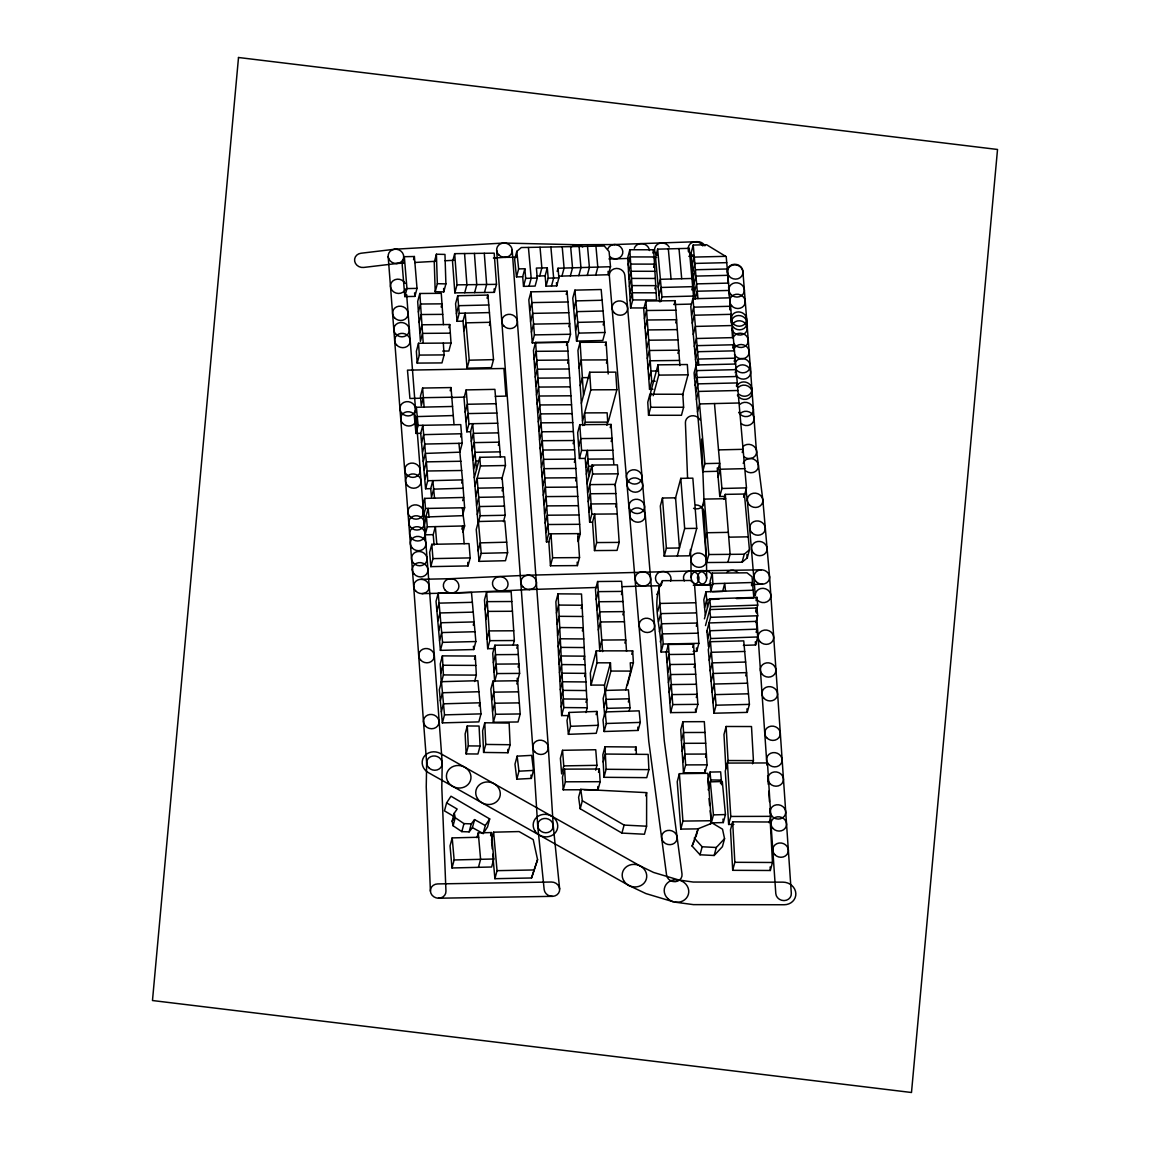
<?xml version="1.0" encoding="UTF-8"?>
<svg xmlns="http://www.w3.org/2000/svg" width="1150" height="1150" viewBox="0 0 1150 1150"><rect width="100%" height="100%" fill="white"/><g stroke="black" fill="none" stroke-linecap="round" stroke-linejoin="round"><path stroke-width="1.5" d="M646.587 826.217L646.645 792.637L580.75 789.317L578.608 797.324L580.204 808.752L621.934 833.089L644.446 834.239L646.587 826.217L624.091 825.082L582.346 800.731L580.75 789.317M426.664 762.637L426.247 786.916L430.402 890.991A7.82 7.101 15 0 0 438.538 898.222L552.402 896.339M442.232 763.557L441.801 787.276L445.956 891.149A7.82 7.101 15 0 1 438.538 898.222M404.34 256.694L402.198 264.701L404.814 296.599L414.877 296.398L417.019 288.377L414.388 256.507L404.34 256.694L406.956 288.578L404.814 296.599M413.54 259.713L414.388 256.507M419.822 293.494L417.68 301.501L420.411 341.392L422.553 333.385L419.822 293.494L441.269 293.322L443.44 324.602L449.751 324.544L451.016 343.016L448.874 351.023L442.707 351.081M418.384 312.024L420.541 304.017L442.003 303.844L441.154 307.05M436.411 254.222L434.269 262.243L435.203 291.712L443.756 291.899L445.898 283.877L444.964 254.423L436.411 254.222L437.345 283.705L435.203 291.712M419.118 322.532L421.259 314.525L442.721 314.367M419.822 332.781L421.964 324.774L443.44 324.602M418.514 343.275L416.372 351.282L417.177 363.098L441.974 362.911L444.116 354.904L443.311 343.088L418.514 343.275L419.333 355.091L417.177 363.098M454.681 253.661L452.539 261.668L454.854 292.862L494.356 292.359L496.512 284.352L494.184 253.158L454.681 253.661L456.996 284.855L454.854 292.862M454.02 424.508L452.539 406.467L416.386 407.272L414.244 415.294L415.969 433.421L420.713 433.306L422.869 425.299L460.762 424.623L462.214 443.268L460.058 451.289M422.611 388.053L420.469 396.06L421.245 405.691L423.387 397.684L422.611 388.053L451.03 387.564L452.539 406.467M415.107 424.58L417.249 416.573L416.386 407.272M415.969 433.421L418.111 425.399L417.249 416.573L453.158 415.552M448.888 327.75L449.751 324.544M457.714 295.751L455.573 303.758L457.082 321.296L463.019 321.152L465.161 313.145L469.229 360.194L467.087 368.201L491.366 367.641L493.522 359.634L487.916 295.061L457.714 295.751L459.224 313.289L457.082 321.296M462.904 514.136L464.629 507.739L462.516 479.881L432.846 480.614L430.704 488.635L425.586 488.764L421.533 442.649L423.674 434.643L422.869 425.299L418.111 425.399M456.421 313.691L458.562 305.684L488.779 304.98M464.744 292.732L466.9 284.726L464.557 253.546M422.582 452.065L424.738 444.058L423.674 434.643L461.567 433.737L460.704 436.942M423.286 461.423L425.442 453.416L424.738 444.058L462.214 443.268M424.249 469.89L426.391 461.869L425.442 453.416L459.842 452.18L462.516 479.881L461.653 483.086M467.087 368.201L463.853 330.855L465.994 322.848L490.274 322.287L489.411 325.479M474.605 292.618L476.747 284.596L474.433 253.417M425.011 479.004L427.168 470.997L426.391 461.869L460.978 461.251M450.182 390.77L451.03 387.564M425.586 488.764L427.728 480.743L427.168 470.997L461.754 470.494M462.702 500.667L463.565 497.461L424.666 498.381L422.51 506.388L423.344 516.465L425.989 516.422L428.145 508.415L464.629 507.739M423.344 516.465L425.486 508.458L424.666 498.381M484.481 292.488L486.637 284.467L484.294 253.302M462.904 532.335L464.629 525.924L463.206 515.646L426.42 516.982L424.278 525.004L425.141 534.836L433.219 534.635L435.361 526.628L436.827 544.238M487.054 298.252L487.916 295.061M425.141 534.836L427.283 526.815L426.42 516.982M497.691 423.229L494.902 389.361L466.181 389.908L464.025 397.914L466.799 431.782L470.537 431.71L472.679 423.689L497.691 423.229L500.437 457.053M465.218 412.275L467.36 404.268L466.181 389.908M431.811 544.324L429.654 552.331L430.819 566.634L468.036 565.915L470.177 557.908L469.027 543.619L431.811 544.324L432.961 558.613L430.819 566.634M465.966 421.604L468.107 413.583L467.36 404.268L496.096 403.707M466.799 431.782L468.956 423.761L468.107 413.583L496.857 413.037M558.914 276.173L608.35 274.735L610.506 266.728L609.098 251.62L604.311 246.014L521.324 247.537L516.796 251.361L514.654 259.368L516.494 276.92L522.675 276.762L524.831 268.755L518.65 268.899L516.494 276.92M503.484 521.669L505.195 515.258L502.147 477.868L477.149 478.328L480.197 515.732L478.055 523.739L471.313 441.341L473.469 433.334L472.679 423.689L468.956 423.761M472.089 450.628L474.246 442.621L473.469 433.334L498.467 432.86M472.894 460.345L475.036 452.338L474.246 442.621L499.215 442.161L498.353 445.366M438.193 593.328L436.037 601.349L440.407 650.368L473.714 649.549L475.856 641.542L471.5 592.509L438.193 593.328L442.549 642.361L440.407 650.368M473.584 469.013L475.741 461.006L475.036 452.338L500.02 451.849M610.506 266.728L558.038 268.238L558.886 277.869L556.744 285.876L546.049 286.149L548.191 278.142L547.285 267.806L536.389 268.065L537.266 278.07L535.124 286.077L523.523 286.379L525.679 278.357L524.831 268.755M436.928 611.139L439.07 603.132L472.377 602.312M474.317 477.681L479.766 457.312L504.749 456.838L505.454 465.506L501.817 479.09M461.854 529.173L462.717 525.967L464.154 543.706M437.791 620.957L439.947 612.95L473.239 612.131M474.993 486.335L480.456 465.966L479.766 457.312M529.029 286.235L531.185 278.228L528.439 247.566M438.668 630.775L440.824 622.754L474.116 621.92L473.254 625.126M475.798 496.168L477.954 488.161L502.938 487.686L502.076 490.892M530.984 291.827L528.827 299.834L532.292 342.901L568.373 342.269L570.515 334.262L567.079 291.209L530.984 291.827L534.434 334.894L532.292 342.901M439.53 640.579L441.672 632.572L474.979 631.738M476.56 505.353L478.702 497.332L503.671 496.886M529.69 310.601L531.846 302.594L567.942 301.976M539.724 275.942L541.866 267.936L540.026 247.279M477.308 514.553L479.449 506.532L504.462 506.086M530.553 321.382L532.694 313.375L568.79 312.714M442.405 655.874L440.263 663.895L441.269 682.942L443.411 674.935L442.405 655.874L475.324 656.061L476.33 675.107L474.605 681.504M478.386 521.511L476.244 529.532L479.061 561.358L505.468 560.711L507.61 552.704L504.807 520.878L478.386 521.511L481.217 553.351L479.061 561.358M546.049 286.149L545.129 275.813L547.285 267.806M531.415 332.134L533.557 324.113L569.667 323.481L568.804 326.686M440.752 673.253L442.908 665.246L475.827 665.404M441.456 681.691L439.314 689.698L442.362 722.876L478.831 721.884L480.988 713.877L477.911 680.685L441.456 681.691L444.504 714.869L442.362 722.876M478.141 550.864L480.283 542.857L506.676 542.196M535.613 342.355L533.456 350.376L546.466 541.851L548.837 541.822L550.979 533.816L580.29 533.614L567.295 342.154L535.613 342.355L548.607 533.844L546.466 541.851M440.335 700.753L442.477 692.746L478.946 691.739M551.497 286.019L553.653 277.998L550.879 247.006M557.175 271.443L558.038 268.238M534.074 359.332L536.216 351.325L567.899 351.081M441.356 711.821L443.497 703.814L479.967 702.794L479.104 705.999M534.678 368.273L536.834 360.266L568.503 360.022L567.64 363.228M561.947 276.101L564.089 268.079L562.206 246.718M535.296 377.2L537.438 369.193L569.106 368.978M535.9 386.141L538.042 378.134L569.71 377.904M536.489 395.082L538.631 387.076L570.328 386.846M570.371 275.871L572.527 267.864L570.63 246.502M513.058 645.337L514.352 640.536L511.161 591.761L486.637 591.891L484.481 599.898L487.672 648.672L494.687 648.629M566.217 294.414L567.079 291.209M537.107 404.024L539.249 396.017L570.946 395.787M485.113 609.658L487.255 601.637L486.637 591.891M537.711 412.965L539.853 404.958L571.536 404.743M474.461 659.266L475.324 656.061M538.315 421.906L540.471 413.899L572.125 413.669M485.76 619.404L487.902 611.398L487.255 601.637L511.779 601.508M574.914 290.145L572.772 298.166L576.553 341.119L602.801 340.486L604.957 332.479L601.177 289.512L574.914 290.145L578.694 333.112L576.553 341.119M578.809 275.669L580.951 267.662L579.068 246.301M538.919 430.848L541.075 422.841L572.758 422.611M573.721 308.919L575.863 300.897L602.126 300.251M539.551 439.803L541.693 431.782L573.361 431.552M487.011 638.911L489.167 630.904L487.902 611.398L512.44 611.268M566.447 345.359L567.295 342.154M540.155 448.744L542.297 440.723L573.965 440.507L573.102 443.713M574.655 319.643L576.797 311.636L603.06 311.003M587.247 275.454L589.404 267.447L587.492 246.086M487.672 648.672L489.814 640.665L489.167 630.904L513.719 630.789M483.144 833.549L485.286 825.542L474.562 819.605L472.42 827.612L483.144 833.549L487.543 826.922L489.684 818.915L450.987 796.217L446.617 802.872L444.461 810.879L453.503 816.169M467.288 725.966L465.132 733.973L466.152 753.911L477.94 753.997L480.082 745.991L479.061 726.053L467.288 725.966L468.294 745.904L466.152 753.911M540.773 458.045L542.929 450.038L574.598 449.808M575.589 330.381L577.731 322.374L604.023 321.741L603.161 324.947M541.42 467.346L543.562 459.339L575.216 459.123L574.353 462.329M494.874 645.222L492.732 653.243L494.658 681.576L496.814 673.569L494.874 645.222L517.658 645.049L519.599 673.397L516.81 683.948M595.671 275.252L597.813 267.246L595.916 245.884M542.038 476.675L544.18 468.668L575.863 468.438M493.364 662.688L495.506 654.666L518.305 654.508M608.192 373.994L606.136 342.211L580.089 342.326L577.947 350.333L582.791 425.558M472.42 827.612L469.128 831.881L461.826 831.622L453.086 825.743L452.137 821.186L454.279 813.179L457.154 809.039L446.617 802.872M542.685 485.99L544.827 477.969L576.495 477.739L575.647 480.944M453.086 825.743L455.228 817.722L454.279 813.179M494.011 672.117L496.153 664.111L518.938 663.938L518.089 667.144M493.005 681.087L490.863 689.094L493.364 722.286L518.032 721.97L520.174 713.949L517.673 680.742L493.005 681.087L495.521 714.279L493.364 722.286M543.289 495.291L545.445 487.284L577.128 487.068M478.659 837.243L452.194 837.904L450.052 845.911L452.007 867.977L491.639 866.999L493.781 858.992L491.438 832.557L478.271 832.873L476.977 837.674M579.068 368L581.21 359.993L580.089 342.326M484.768 722.775L482.626 730.796L483.589 752.431L507.969 752.747L510.111 744.726L509.134 723.077L484.768 722.775L485.746 744.424L483.589 752.431M543.936 504.606L546.077 496.599L577.76 496.369M491.697 700.163L493.853 692.156L518.506 691.826M544.568 513.906L546.71 505.899L578.393 505.684M492.531 711.232L494.687 703.225L519.354 702.88M580.232 385.667L582.374 377.646L581.21 359.993L607.286 359.878L606.424 363.084M452.007 867.977L454.149 859.97L452.194 837.904M461.826 831.622L463.967 823.616L455.228 817.722M545.201 523.221L547.342 515.214L579.011 514.97M545.833 532.522L547.975 524.515L579.658 524.299M581.368 403.305L589.691 372.226L615.739 372.14L616.874 389.735L608.551 420.814M516.81 648.255L517.658 645.049M469.128 831.881L471.27 823.874L474.562 819.605M612.835 450.211L611.067 424.436L579.816 424.681L577.674 432.688L579.428 458.476L585.249 458.404L587.406 450.397L612.835 450.211L613.798 464.284M582.489 420.914L590.812 389.836L589.691 372.226M630.602 307.941L632.744 299.934L656.564 299.978L653.66 249.78L629.855 249.751L627.713 257.758L630.602 307.941L645.912 307.97M605.288 345.417L606.136 342.211M578.622 446.603L580.764 438.581L579.816 424.681M584.372 425.399L585.235 422.194L584.631 412.908L607.143 412.807L607.732 422.107L606.884 425.313M628.13 264.931L630.272 256.924L629.855 249.751M628.533 272.09L630.689 264.083L630.272 256.924L654.077 256.953M577.889 533.629L579.528 557.592L577.386 565.599L550.447 565.786L552.604 557.779L550.979 533.816L548.607 533.844M579.428 458.476L581.569 450.455L580.764 438.581L612.03 438.337L611.168 441.543M628.949 279.263L631.106 271.256L630.689 264.083L654.508 264.126L653.646 267.332M629.381 286.436L631.523 278.415L631.106 271.256L654.925 271.299M629.798 293.609L631.939 285.603L631.523 278.415L655.327 278.458M630.186 300.797L632.342 292.776L631.939 285.603L655.73 285.631L654.867 288.837M478.457 867.33L480.599 859.323L478.271 832.873M617.234 513.935L594.694 514.122L592.552 522.129L589.634 522.143L585.853 467.144L587.995 459.123L587.406 450.397L581.569 450.455M586.371 474.274L588.512 466.268L587.995 459.123L613.439 458.936M490.576 835.762L491.438 832.557M491.481 840.19L493.637 832.183L519.067 831.565L533.212 839.601L537.567 859.654L531.53 877.982L494.902 878.686L492.732 854.191M587.003 483.661L591.991 465.06L617.421 464.873L618.039 473.814L614.876 485.659M585.968 712.554L587.247 707.753L581.512 594.018L558.023 593.846L555.881 601.852L561.631 715.573L568.344 715.616M587.621 492.617L592.595 474.016L591.991 465.06M517.141 756.154L514.984 764.161L516.81 779.197L531.343 778.421L533.485 770.414L531.659 755.363L517.141 756.154L518.966 771.19L516.81 779.197M652.812 252.986L653.66 249.78M556.456 613.079L558.613 605.072L558.023 593.846M588.254 501.759L590.396 493.753L589.763 484.61L615.207 484.409L619.189 542.398L617.047 550.404L594.492 550.591L592.552 522.129M580.29 533.614L578.134 541.621L577.817 536.964M557.017 624.321L559.173 616.314L582.633 616.501M702.722 471.644L697.504 411.944L699.646 403.938L714.481 403.564L719.699 463.277L717.557 471.284L702.722 471.644L704.878 463.622L690.805 306.719L693.508 296.067L689.209 248.342L657.656 249.147L655.514 257.154L659.554 301.76M610.219 427.642L611.067 424.436M588.944 511.966L591.086 503.959L590.396 493.753L615.825 493.551M679.894 365.585L675.208 300.696L645.883 301.012L643.727 309.034L649.549 389.332L652.999 389.289M557.577 635.562L559.734 627.541L558.613 605.072L582.058 605.245L581.196 608.451M589.634 522.143L591.79 514.136L591.086 503.959L616.515 503.757L615.652 506.963M644.431 318.507L646.573 310.5L645.883 301.012M494.902 878.686L497.044 870.665L493.637 832.183M558.152 646.803L560.309 638.782L583.783 638.954M645.107 328.023L647.249 320.002L646.573 310.5L675.898 310.198M558.598 655.385L560.74 647.378L559.734 627.541L583.208 627.742L582.346 630.933M658.246 287.299L660.387 279.292L657.656 249.147M645.84 337.956L647.982 329.935L647.249 320.002L676.574 319.7L675.711 322.906M559.015 663.981L561.157 655.974L560.74 647.378L584.2 647.565M658.979 295.478L661.135 287.471L692.674 286.652L691.811 289.857M559.461 672.592L561.617 664.571L561.157 655.974L584.646 656.161L583.783 659.367M646.587 348.22L648.729 340.213L647.982 329.935L677.293 329.619M660.689 301.702L661.983 296.887L660.387 279.292L691.912 278.473M594.492 550.591L596.649 542.57L594.694 514.122L591.79 514.136M559.906 681.174L562.048 673.167L561.617 664.571L585.077 664.758M647.321 358.498L649.462 350.491L678.788 350.175L677.925 353.381M560.323 689.77L562.465 681.763L562.048 673.167L585.508 673.354L584.646 676.559M648.054 368.776L650.21 360.769L648.729 340.213L678.04 339.897M560.769 698.381L562.925 690.359L562.465 681.763L585.954 681.95M648.801 379.069L650.957 371.048L657.843 370.976M561.2 706.977L563.356 698.97L562.925 690.359L586.385 690.546M561.631 715.573L563.773 707.552L563.356 698.97L586.816 699.143L585.968 702.348M626.549 651.374L621.575 581.296L597.626 581.526L595.484 589.548L599.854 651.374M649.549 389.332L651.705 381.326L650.21 360.769L679.521 360.439M649.908 394.22L647.766 402.227L648.543 415.279L681.461 415.279L683.603 407.258L682.827 394.249L649.908 394.22L650.684 407.272L648.543 415.279M682.525 395.399L688.031 374.814L687.326 364.521L658.001 364.852L650.641 392.308L650.886 395.729M674.346 303.902L675.208 300.696M688.347 251.548L689.209 248.342M596.189 599.639L598.345 591.632L622.294 591.402L621.431 594.593M693.234 245.051L691.092 253.057L695.132 299.216L697.274 291.209L693.234 245.051L706.589 244.734L726.211 256.68L746.465 487.887L744.323 495.894M653.214 395.701L658.734 375.116L658.001 364.852M569.135 712.454L566.993 720.461L568.402 734.332L596.232 733.298L598.374 725.291L596.951 711.433L569.135 712.454L570.558 726.311L568.402 734.332M596.908 609.744L599.049 601.738L623.012 601.522M692.156 265.089L694.298 257.082L725.65 256.335M562.537 750.303L560.395 758.31L561.631 773.893L563.773 765.886L562.537 750.303L595.743 749.742L596.965 765.325L595.686 770.141M597.626 619.864L599.768 611.857L623.731 611.613L622.869 614.819M692.702 271.429L694.844 263.422L726.728 262.66M531.53 877.982L537.567 859.654M598.345 629.984L600.487 621.977L624.45 621.719M693.263 277.754L695.405 269.747L727.289 268.985M693.809 284.093L695.951 276.086L727.849 275.324M584.085 789.762L598 789.719L600.142 781.698L599.351 769.019L564.592 769.134L562.451 777.141L563.227 789.82L580.621 789.762M627.426 685.084L633.391 662.831L632.673 650.871L596.289 650.842L590.324 673.095L591.043 685.084L604.483 685.084L610.449 662.831L597.008 662.817L591.043 685.084M694.485 291.884L696.641 283.877L728.525 283.101M599.624 648.082L601.766 640.076L597.626 581.526M563.227 789.82L565.383 781.813L564.592 769.134M691.567 315.172L693.723 307.165L692.961 298.713L729.819 297.836M692.271 323.222L694.428 315.215L731.242 314.324M693.249 334.434L695.405 326.428L693.723 307.165L730.552 306.274L729.689 309.479M694.312 346.509L696.454 338.502L695.405 326.428L732.234 325.536M596.102 714.639L596.951 711.433M694.945 353.654L697.101 345.647L696.454 338.502L733.283 337.611M605.331 690.431L603.175 698.438L604.771 716.349L606.927 708.342L605.331 690.431L628.403 689.827L630.013 707.768L629.165 710.973M610.449 662.831L610.909 671.054L604.943 693.321L604.483 685.084M695.477 359.734L697.619 351.713L734.447 350.836M603.98 707.379L606.136 699.372L629.194 698.783L628.331 701.989M696.541 365.47L698.266 359.059L735.094 358.168L734.232 361.373M605.159 711.951L603.017 719.957L604.152 731.515L638.135 730.423L640.277 722.401L639.141 710.844L605.159 711.951L606.294 723.494L604.152 731.515M664.226 556.183L666.382 548.176L679.449 547.975L675.567 497.821L662.472 498.022L660.316 506.029L664.226 556.183L689.367 555.809L696.742 528.339L692.846 478.156L680.786 478.357L675.266 498.971M697.504 411.944L694.586 378.609L696.727 370.588L736.101 369.639L735.238 372.844M580.204 808.752L582.346 800.731M624.867 643.066L625.729 639.86L601.766 640.076L602.6 651.604M695.189 385.466L697.346 377.459L736.719 376.524M695.75 391.877L697.906 383.87L737.265 382.921L736.402 386.127M696.411 399.452L698.567 391.431L737.941 390.497M636.396 754.299L636.022 747.011L604.986 746.753L602.844 754.759L603.966 777.299L646.746 777.644L648.902 769.637L648.14 754.4L605.36 754.041L603.218 762.062M598.489 772.225L599.351 769.019M631.753 654.307L632.673 650.871M625.701 689.928L630.746 671.082L630.258 662.803L633.391 662.831M603.966 777.299L606.107 769.278L604.986 746.753M668.207 651.906L661.092 652.036C661.983 628.576 650.152 602.169 662.472 580.678L690.46 580.491L694.485 583.855L698.855 643.339L696.713 651.346L693.148 651.418M661.192 585.479L662.472 580.678M657.728 611.469L659.87 603.448L658.979 586.486M658.562 621.618L660.718 613.611L696.354 612.907M677.293 555.982L684.667 528.511L680.786 478.357M733.067 347.961L733.93 344.756L697.101 345.647L698.769 364.895L735.626 364.033M659.396 631.767L661.552 623.76L659.87 603.448L695.506 602.758M660.258 641.901L662.4 633.894L661.552 623.76L697.188 623.041L696.325 626.247M661.092 652.036L663.234 644.029L662.4 633.894L698.021 633.19M635.174 750.217L636.022 747.011M727.95 562.149L730.092 554.142L725.65 498.698L704.332 499.086L702.176 507.092L706.646 562.537L742.081 562.235L747.284 557.865L749.426 549.858L744.424 494.026L725.276 494.371L723.982 499.172M668.394 644.474L666.253 652.481L670.594 712.612L695.721 712.339L697.863 704.332L693.536 644.201L668.394 644.474L672.75 704.591L670.594 712.612M666.986 662.501L669.128 654.494L694.255 654.235M621.934 833.089L624.091 825.082M725.032 496.369L719.785 496.498L718.103 477.236L720.245 469.229L719.699 463.277L704.878 463.622M667.704 672.52L669.861 664.513L694.988 664.24L694.126 667.446M704.893 540.759L707.034 532.738L704.332 499.086M668.423 682.539L670.565 674.533L695.692 674.259M719.785 496.498L721.927 488.491L720.245 469.229L744.783 468.654M669.142 692.559L671.284 684.552L696.426 684.279M706.646 562.537L708.803 554.53L707.034 532.738L728.338 532.364M669.861 702.592L672.003 694.586L697.144 694.312L696.296 697.518M645.783 795.843L646.645 792.637M742.239 452.525L743.101 449.319L718.534 449.894M736.431 598.575L753.897 598L753.135 590.209L705.971 591.804L703.814 599.811L705.352 615.365M712.267 573.117L710.125 581.138L710.758 591.718L712.899 583.711L712.267 573.117L747.04 572.815L752.057 576.768L753.135 590.209M692.674 647.407L693.536 644.201M704.576 607.588L706.732 599.567L705.971 591.804M704.418 618.858L709.78 598.877L756.944 597.324L757.721 605.116L755.938 611.771M705.482 625.586L710.542 606.697L709.78 598.877M706.689 631.767L710.556 617.334L709.78 609.558L756.944 607.976L757.706 615.753L755.996 622.164M682.884 721.74L680.742 729.747L683.488 772.929L704.921 772.843L707.063 764.836L704.317 721.654L682.884 721.74L685.644 764.908L683.488 772.929M743.561 497.231L744.424 494.026M707.667 638.753L709.823 630.746L757.002 629.165L757.749 636.971L755.607 644.977L743.374 645.38M681.447 740.528L683.589 732.521L704.993 732.449M756.139 632.371L757.002 629.165L756.211 621.374L709.047 622.955L710.585 638.538L708.443 646.559L706.905 630.962M710.441 641.7L708.299 649.707L713.949 713.23L747.256 712.382L749.412 704.375L743.748 640.881L710.441 641.7L716.091 705.209L713.949 713.23M682.122 751.324L684.264 743.317L705.697 743.259M709.248 660.301L711.39 652.28L744.697 651.461M710.456 823.932L711.304 820.726L707.768 773.303L679.377 773.677L677.235 781.698L680.786 829.092L698.524 828.877M682.798 762.134L684.94 754.113L706.373 754.055L705.525 757.261M710.183 670.881L712.324 662.86L745.646 662.055M742.081 562.235L744.223 554.228L749.426 549.858M711.131 681.461L713.288 673.454L746.58 672.635L745.717 675.841M712.066 692.041L714.222 684.034L747.514 683.201M713.014 702.65L715.156 694.629L748.463 693.795M680.786 829.092L682.928 821.086L679.377 773.677M751.496 585.709L752.359 582.504L712.899 583.711M720.475 783.308L721.337 780.102L720.633 771.866L710.053 772.081L707.911 780.088L708.601 787.966M756.053 600.645L756.944 597.324M692.113 846.055L698.136 828.747L712.253 823.069L722.516 829.179L724.558 838.666L722.416 846.673L714.15 855.499L700.019 854.781L692.113 846.055L694.054 841.412M708.184 789.892L710.743 779.959L710.053 772.081M695.994 836.769L698.136 828.747M752.56 763.816L753.423 760.61L751.496 726.541L726.139 726.484L723.982 734.491L725.894 768.545M700.019 854.781L702.161 846.774L694.255 838.034M721.452 784.717L722.315 781.511L710.326 781.871L713.46 814.89L711.318 822.897L723.293 822.566L725.449 814.559L722.315 781.511M726.139 726.484L728.051 760.538L725.291 771.075L728.64 824.464L733.858 824.449M714.15 855.499L716.292 847.492L724.558 838.666M728.64 824.464L730.782 816.457L727.433 763.068L767.481 762.953L770.831 816.342L769.12 822.753M732.665 821.833L730.509 829.84L732.694 870.32L770.313 870.492L772.469 862.486L770.27 822.006L732.665 821.833L734.836 862.299L732.694 870.32M656.837 594.492L658.576 591.589M485.286 825.542L489.684 818.915M452.137 821.186L454.049 818.426M394.565 249.248L360.985 253.244A7.82 7.101 15 0 0 354.689 261.266A7.82 7.101 15 0 0 363.716 267.447L397.296 263.451M503.527 243.053L395.082 249.205M505.31 257.327L493.436 258.046M396.779 263.494L403.938 263.091M414.676 262.488L436.152 261.266M445.107 260.762L454.063 260.259M518.966 771.19L533.485 770.414M527.936 575.23L450.397 578.694M501.055 590.942L529.532 589.519M451.849 592.997L500.983 590.956M761.113 569.839L704.706 570.731A24.064 21.85 15 0 0 695.448 571.421A7.82 7.101 15 0 0 693.752 583.122A7.82 7.101 15 0 0 706.258 580.592A7.82 7.101 15 0 0 698.352 570.831L528.123 575.216M751.482 584.559L762.508 584.143M570.558 726.311L598.374 725.291M503.743 243.038L577.142 244.749M505.094 257.341L516.695 257.269M614.387 244.548L695.276 241.759A13.139 11.931 15 0 1 700.364 242.132A7.82 7.101 15 0 1 704.921 245.856M615.724 258.851L629.999 258.362M653.488 257.557L656.65 257.442M688.85 256.321L693.493 256.162M718.951 599.164L706.732 599.567L707.509 607.358M710.542 606.697L757.721 605.116M710.556 617.334L757.706 615.753M710.585 638.538L757.749 636.971M606.294 723.494L640.277 722.401M535.21 589.361L597.396 587.449M622.265 586.673L643.583 586.026M462.746 488.276L433.636 489.138L431.494 497.145L430.704 488.635M529.345 589.519L535.181 589.361M713.46 814.89L725.449 814.559M698.769 364.895L696.239 364.967L694.097 372.974L694.586 378.609M444.504 714.869L480.988 713.877M525.679 278.357L537.266 278.07M548.191 278.142L558.886 277.869M661.983 296.887L693.508 296.067M673.842 304.534L691.351 304.074M422.381 398.173L409.932 398.489L407.474 370.142L503.916 368.489L505.957 396.103L495.291 396.362M450.829 397.469L465.06 397.109M427.728 480.743L432.846 480.614L434.542 498.223M721.927 488.491L746.465 487.887M481.217 553.351L507.61 552.704M716.091 705.209L749.412 704.375M606.927 708.342L630.013 707.768M454.149 859.97L493.781 858.992M536.978 276.014L545.129 275.813M729.172 290.447L697.274 291.209L697.935 298.583M459.224 313.289L489.426 312.584M578.694 333.112L604.957 332.479M469.229 360.194L493.522 359.634M714.481 403.564L739.033 402.989M427.283 526.815L464.629 525.924M712.439 591.689L722.602 591.445L724.744 583.424L725.506 591.129M442.549 642.361L475.856 641.542M450.57 578.694L420.914 579.312M451.677 592.997L422.007 593.63M406.956 288.578L417.019 288.377M663.234 644.029L698.855 643.339M479.306 460.934L475.741 461.006L476.459 469.674M480.456 465.966L505.454 465.506M480.197 515.732L505.195 515.258M432.961 558.613L470.177 557.908M708.803 554.53L744.223 554.228M693.306 585.235L699.401 585.134M497.044 870.665L533.672 869.961M534.434 334.894L570.515 334.262M451.806 397.21L423.387 397.684L424.106 406.971M728.741 537.179L747.845 536.834M643.468 586.026L660.33 585.753M563.773 765.886L596.965 765.325M425.486 508.458L428.145 508.415L429.051 517.04M684.667 528.511L696.742 528.339M712.54 584.933L705.712 585.034A24.078 21.85 15 0 1 696.368 584.631M456.996 284.855L496.512 284.352M495.521 714.279L520.174 713.949M614.574 244.548L576.869 244.749M608.925 258.937L615.538 258.851M651.705 381.326L655.155 381.283M682.928 821.086L711.304 820.726M658.734 375.116L688.031 374.814M672.75 704.591L697.863 704.332M450.34 333.169L422.553 333.385L423.229 343.246M443.311 343.088L451.016 343.016M592.595 474.016L618.039 473.814M596.649 542.57L619.189 542.398M496.814 673.569L519.599 673.397M419.333 355.091L444.116 354.904M593.601 466.224L588.512 466.268L589.145 475.654M552.604 557.779L579.528 557.592M589.317 377.617L582.374 377.646L583.51 395.284M489.814 640.665L514.352 640.536M590.812 389.836L616.874 389.735M585.235 422.194L607.732 422.107M685.644 764.908L707.063 764.836M565.383 781.813L600.142 781.698M730.782 816.457L770.831 816.342M650.684 407.272L683.603 407.258M656.147 292.819L632.342 292.776L632.744 299.934M610.909 671.054L630.746 671.082M728.051 760.538L753.423 760.61M443.411 674.935L476.33 675.107M734.836 862.299L772.469 862.486M468.294 745.904L480.082 745.991M563.773 707.552L587.247 707.753M606.107 769.278L648.902 769.637M485.746 744.424L510.111 744.726M710.743 779.959L721.337 780.102M437.345 283.705L445.898 283.877M463.967 823.616L471.27 823.874M702.161 846.774L716.292 847.492M677.796 879.851L693.206 882.05L782.977 882.151A12.362 11.213 15 0 1 795.829 893.464A12.362 11.213 15 0 1 784.128 904.748L693.421 904.633L675.165 902.175M679.765 880.282L653.531 872.433L639.788 865.749M673.196 901.744L645.912 893.579L629.136 885.615M639.946 865.821L551.526 816.054M628.978 885.529L428.389 772.642A12.362 11.213 15 0 1 423.761 757.059A12.362 11.213 15 0 1 440.507 753.552L551.497 816.04M762.824 499.804L756.154 447.566L752.129 392.121A16.632 15.108 15 0 0 751.094 386.213A7.82 7.101 15 0 0 743.59 381.929A7.82 7.101 15 0 0 736.747 386.486M745.818 488.649L747.371 500.782M746.882 554.616L747.284 557.865M530.941 775.086L531.343 778.421M462.343 507.768L463.206 515.646M429.194 586.112L427.944 569.796M413.713 586.831L412.39 569.71M516.796 251.361L518.65 268.899M458.922 443.325L459.842 452.18M425.989 516.422L426.363 519.872M553.207 825.269L559.633 888.864A7.82 7.101 15 0 1 552.546 896.339A7.82 7.101 15 0 1 544.151 889.496L537.711 825.916M755.306 641.858L755.607 644.977M637.804 727.116L638.135 730.423M722.962 819.087L723.293 822.566M709.004 798.574L709.665 805.518M710.168 810.736L711.318 822.897M608.048 271.386L608.35 274.735M668.322 248.874L671.068 279.004M718.103 477.236L717.269 467.935M679.003 248.601L681.706 278.731M473.412 646.286L473.714 649.549M762.852 500.063L769.566 576.754M747.342 500.523L755.306 595.571A7.82 7.101 15 0 1 765.598 588.814A7.82 7.101 15 0 1 768.904 600.458A7.82 7.101 15 0 1 756.082 598.302M746.954 708.86L747.256 712.382M556.456 282.67L556.744 285.876M522.675 276.762L523.523 286.379M491.639 841.944L492.257 848.944M725.276 494.371L725.65 498.698M644.259 503.024L624.852 275.353A7.82 7.101 15 0 0 616.486 268.424A7.82 7.101 15 0 0 609.342 275.784L648.773 741.333L666.569 875.078A7.82 7.101 15 0 0 675.237 881.676A7.82 7.101 15 0 0 682.008 874.014L664.269 740.758L644.259 503.039M463.019 321.152L463.853 330.855M420.713 433.306L421.533 442.649M696.44 647.967L696.713 651.346M414.575 292.848L414.877 296.398M433.219 534.635L434.096 545.201M470.537 431.71L471.313 441.341M467.748 562.35L468.036 565.915M728.324 283.561L727.375 271.572A7.82 7.101 15 0 1 734.577 264.256A7.82 7.101 15 0 1 742.886 271.242L746.637 318.909A7.82 7.101 15 0 1 739.421 326.226A7.82 7.101 15 0 1 731.113 319.24L730.839 315.689M728.582 286.824L729.344 296.628M731.932 329.849L732.507 336.964M729.732 301.53L730.423 310.385M733.154 345.345L733.413 348.579M662.472 498.022L666.382 548.176M406.654 294.587L415.739 411.988M416.243 418.686L427.929 569.595M442.218 762.939L429.223 586.327M412.404 569.911L388.168 256.507M426.693 763.255L423.502 721.74M403.693 256.191L403.938 259.44M494.098 288.894L494.356 292.359M512.181 250.053L548.306 747.198M496.656 250.326L532.781 747.443M413.698 586.601L423.488 721.711M695.477 709.004L695.721 712.339M768.272 784.343L767.668 775.632M768.746 791.258L769.465 801.636M769.939 808.551L775.79 893.55A7.82 7.101 15 0 0 784.056 900.594A7.82 7.101 15 0 0 791.315 893.334L769.58 576.883M517.227 678.256L517.457 681.404M756.125 607.746L756.484 612.95M756.714 616.429L766.949 765.109M585.249 458.404L585.853 467.144M577.156 562.178L577.386 565.599M548.837 541.822L550.447 565.786M704.72 769.767L704.921 772.843M597.799 786.542L598 789.719M548.32 747.256L553.222 825.527M532.781 747.385L537.697 825.671M596.289 650.842L597.008 662.817M770.126 866.971L770.313 870.492M706.488 560.179L703.973 512.081A7.82 7.101 15 0 0 695.822 504.922M690.388 549.484L690.949 560.179M507.811 749.412L507.969 752.747M701.601 439.113L704.044 501.846A7.82 7.101 15 0 1 693.551 508.329M687.585 478.357L685.414 422.798A7.82 7.101 15 0 1 691.394 415.854A7.82 7.101 15 0 1 700.264 420.224M443.641 288.434L443.756 291.899M706.503 560.467L706.661 578.263M690.934 559.892L691.107 577.688M660.747 585.192A7.82 7.101 15 0 1 655.888 575.92A7.82 7.101 15 0 1 665.749 571.881A7.82 7.101 15 0 1 670.622 581.167M430.416 891.135A7.82 7.101 15 0 1 437.661 883.919L551.382 882.021A7.82 7.101 15 0 1 559.648 888.993M684.279 580.98A7.82 7.101 15 0 1 687.801 571.55A7.82 7.101 15 0 1 698.223 575.259A7.82 7.101 15 0 1 694.686 584.674M571.492 246.862A7.82 7.101 15 0 1 582.691 247.006M711.059 582.863A7.82 7.101 15 0 1 699.358 582.331A7.82 7.101 15 0 1 700.896 571.751A7.82 7.101 15 0 1 712.195 575.043M726.728 572.413A7.82 7.101 15 0 1 737.639 572.312M734.045 349.039A7.82 7.101 15 0 1 745.717 345.891A7.82 7.101 15 0 0 744.826 334.564A7.82 7.101 15 0 0 733.154 337.755M734.462 354.545A7.82 7.101 15 0 0 746.58 357.233A7.82 7.101 15 0 0 745.717 345.891A7.82 7.101 15 0 1 733.585 343.232M634.283 248.299A7.82 7.101 15 0 1 642.548 243.714A7.82 7.101 15 0 1 649.448 250.513M657.297 255.314A7.82 7.101 15 0 1 657.455 244.274A7.82 7.101 15 0 1 669.228 247.092M742.771 446.775A7.82 7.101 15 0 1 753.681 446.085A7.82 7.101 15 0 1 754.989 456.176A7.82 7.101 15 0 1 744.064 456.881M740.413 413.439A7.82 7.101 15 0 1 751.396 413.267A7.82 7.101 15 0 1 752.129 423.372A7.82 7.101 15 0 1 741.146 423.559M607.646 249.205A7.82 7.101 15 0 1 618.355 245.367A7.82 7.101 15 0 1 621.618 255.832A7.82 7.101 15 0 1 610.046 256.939M743.188 463.335A7.82 7.101 15 0 1 753.739 459.181A7.82 7.101 15 0 1 757.347 469.559A7.82 7.101 15 0 1 745.847 471.011M739.766 404.498A7.82 7.101 15 0 1 751.467 405.001A7.82 7.101 15 0 1 749.958 415.596A7.82 7.101 15 0 1 738.645 412.318M738.501 387.291A7.82 7.101 15 0 1 750.202 387.794A7.82 7.101 15 0 1 748.708 398.389A7.82 7.101 15 0 1 737.394 395.126M739.004 394.234A7.82 7.101 15 0 0 747.572 395.643A7.82 7.101 15 0 0 751.884 388.959L750.648 371.867A25.458 23.101 15 0 0 749.426 362.825A7.82 7.101 15 0 0 741.937 358.512A7.82 7.101 15 0 0 735.08 363.041M735.526 369.38A7.82 7.101 15 0 1 747.212 366.246A7.82 7.101 15 0 1 748.018 377.588A7.82 7.101 15 0 1 735.914 374.842M735.468 368.532A7.82 7.101 15 0 0 744.467 372.658A7.82 7.101 15 0 0 750.202 365.527L747.313 327.721A22.353 20.297 15 0 0 746.12 319.801A7.82 7.101 15 0 0 738.602 315.531A7.82 7.101 15 0 0 731.774 320.088A22.353 20.297 15 0 0 731.4 322.834A7.82 7.101 15 0 0 739.723 329.834A7.82 7.101 15 0 0 746.911 322.503A17.868 16.215 15 0 0 745.818 316.178A7.82 7.101 15 0 0 738.3 311.923A7.82 7.101 15 0 0 731.486 316.494A17.868 16.215 15 0 0 731.4 322.863M732.176 325.321A7.82 7.101 15 0 1 744.654 322.719A7.82 7.101 15 0 1 743.044 334.449A7.82 7.101 15 0 1 731.788 328.052M405.619 288.909A7.82 7.101 15 0 1 393.961 292.086A7.82 7.101 15 0 1 393.084 280.744A7.82 7.101 15 0 1 405.202 283.418M693.594 255.616A7.82 7.101 15 0 1 689.986 244.044A7.82 7.101 15 0 1 702.851 245.942M238.51 57.5L152.476 1000.529L911.49 1092.5L997.524 149.471L238.51 57.5M637.186 583.409A7.82 7.101 15 0 0 650.354 581.383A7.82 7.101 15 0 0 641.298 571.809A7.82 7.101 15 0 0 637.186 583.409M624.22 881.446A12.362 11.213 15 0 0 645.452 881.202A12.362 11.213 15 0 0 633.707 864.383A12.362 11.213 15 0 0 624.22 881.446M534.879 830.861A12.362 11.213 15 0 0 556.154 831.622A12.362 11.213 15 0 0 545.344 814.315A12.362 11.213 15 0 0 534.879 830.861M477.437 798.517A12.362 11.213 15 0 0 498.712 799.264A12.362 11.213 15 0 0 487.873 781.957A12.362 11.213 15 0 0 477.437 798.517M448.126 782.029A12.362 11.213 15 0 0 469.401 782.791A12.362 11.213 15 0 0 458.591 765.483A12.362 11.213 15 0 0 448.126 782.029M428.634 767.582A7.82 7.101 15 0 0 441.83 765.684A7.82 7.101 15 0 0 432.889 756.024A7.82 7.101 15 0 0 428.634 767.582M729.359 276.446A7.82 7.101 15 0 0 742.555 274.548A7.82 7.101 15 0 0 733.614 264.888A7.82 7.101 15 0 0 729.359 276.446M769.81 783.481A7.82 7.101 15 0 0 783.035 781.684A7.82 7.101 15 0 0 774.18 771.966A7.82 7.101 15 0 0 769.81 783.481M768.502 764.175A7.82 7.101 15 0 0 781.712 762.378A7.82 7.101 15 0 0 772.857 752.661A7.82 7.101 15 0 0 768.502 764.175M766.662 737.696A7.82 7.101 15 0 0 779.887 735.899A7.82 7.101 15 0 0 771.018 726.182A7.82 7.101 15 0 0 766.662 737.696M772.081 816.342A7.82 7.101 15 0 0 785.306 814.545A7.82 7.101 15 0 0 776.437 804.827A7.82 7.101 15 0 0 772.081 816.342M641.111 629.869A7.82 7.101 15 0 0 654.293 627.9A7.82 7.101 15 0 0 645.279 618.298A7.82 7.101 15 0 0 641.111 629.869M663.809 842.274A7.82 7.101 15 0 0 676.861 839.759A7.82 7.101 15 0 0 667.417 830.501A7.82 7.101 15 0 0 663.809 842.274M692.789 564.535A7.82 7.101 15 0 0 706.043 562.925A7.82 7.101 15 0 0 697.331 553.092A7.82 7.101 15 0 0 692.789 564.535M731.688 305.857A7.82 7.101 15 0 0 744.884 303.945A7.82 7.101 15 0 0 735.928 294.299A7.82 7.101 15 0 0 731.688 305.857M628.475 481.448A7.82 7.101 15 0 0 641.657 479.449A7.82 7.101 15 0 0 632.644 469.847A7.82 7.101 15 0 0 628.475 481.448M629.151 489.569A7.82 7.101 15 0 0 642.332 487.6A7.82 7.101 15 0 0 633.334 477.983A7.82 7.101 15 0 0 629.151 489.569M498.827 254.912A7.82 7.101 15 0 0 511.908 252.482A7.82 7.101 15 0 0 502.521 243.167A7.82 7.101 15 0 0 498.827 254.912M503.786 325.91A7.82 7.101 15 0 0 516.997 324.07A7.82 7.101 15 0 0 508.099 314.381A7.82 7.101 15 0 0 503.786 325.91M413.482 563.098A7.82 7.101 15 0 0 426.679 561.2A7.82 7.101 15 0 0 417.738 551.54A7.82 7.101 15 0 0 413.482 563.098M412.304 548.033A7.82 7.101 15 0 0 425.5 546.149A7.82 7.101 15 0 0 416.573 536.475A7.82 7.101 15 0 0 412.304 548.033M631.738 519.584A7.82 7.101 15 0 0 644.92 517.601A7.82 7.101 15 0 0 635.893 507.998A7.82 7.101 15 0 0 631.738 519.584M409.874 516.494A7.82 7.101 15 0 0 423.071 514.596A7.82 7.101 15 0 0 414.129 504.936A7.82 7.101 15 0 0 409.874 516.494M407.488 485.559A7.82 7.101 15 0 0 420.684 483.676A7.82 7.101 15 0 0 411.743 474.016A7.82 7.101 15 0 0 407.488 485.559M763.873 698.223A7.82 7.101 15 0 0 777.098 696.426A7.82 7.101 15 0 0 768.243 686.694A7.82 7.101 15 0 0 763.873 698.223M762.249 674.389A7.82 7.101 15 0 0 775.474 672.606A7.82 7.101 15 0 0 766.619 662.874A7.82 7.101 15 0 0 762.249 674.389M730.782 294.4A7.82 7.101 15 0 0 743.978 292.488A7.82 7.101 15 0 0 735.023 282.842A7.82 7.101 15 0 0 730.782 294.4M396.606 345A7.82 7.101 15 0 0 409.817 343.103A7.82 7.101 15 0 0 400.876 333.442A7.82 7.101 15 0 0 396.606 345M395.772 334.132A7.82 7.101 15 0 0 408.983 332.249A7.82 7.101 15 0 0 400.042 322.589A7.82 7.101 15 0 0 395.772 334.132M523.077 587.032A7.82 7.101 15 0 0 536.188 584.746A7.82 7.101 15 0 0 526.93 575.331A7.82 7.101 15 0 0 523.077 587.032M494.558 588.412A7.82 7.101 15 0 0 507.696 586.241A7.82 7.101 15 0 0 498.525 576.754A7.82 7.101 15 0 0 494.558 588.412M415.783 591.114A7.82 7.101 15 0 0 428.907 588.872A7.82 7.101 15 0 0 419.678 579.428A7.82 7.101 15 0 0 415.783 591.114M414.345 574.238A7.82 7.101 15 0 0 427.541 572.341A7.82 7.101 15 0 0 418.6 562.681A7.82 7.101 15 0 0 414.345 574.238M406.654 474.706A7.82 7.101 15 0 0 419.851 472.808A7.82 7.101 15 0 0 410.909 463.148A7.82 7.101 15 0 0 406.654 474.706M402.658 423.329A7.82 7.101 15 0 0 415.869 421.446A7.82 7.101 15 0 0 406.942 411.786A7.82 7.101 15 0 0 402.658 423.329M539.566 830.012A7.82 7.101 15 0 0 552.805 828.273A7.82 7.101 15 0 0 543.993 818.512A7.82 7.101 15 0 0 539.566 830.012M534.707 751.769A7.82 7.101 15 0 0 547.918 749.944A7.82 7.101 15 0 0 539.019 740.241A7.82 7.101 15 0 0 534.707 751.769M774.712 854.565A7.82 7.101 15 0 0 787.937 852.754A7.82 7.101 15 0 0 779.068 843.036A7.82 7.101 15 0 0 774.712 854.565M420.684 660.114A7.82 7.101 15 0 0 433.895 658.26A7.82 7.101 15 0 0 424.997 648.586A7.82 7.101 15 0 0 420.684 660.114M667.719 898.524A12.362 11.213 15 0 0 688.318 894.556A12.362 11.213 15 0 0 673.397 879.951A12.362 11.213 15 0 0 667.719 898.524M401.896 413.253A7.82 7.101 15 0 0 415.107 411.355A7.82 7.101 15 0 0 406.166 401.695A7.82 7.101 15 0 0 401.896 413.253M388.887 259.066A7.82 7.101 15 0 0 402.313 260.719A7.82 7.101 15 0 0 396.592 249.263A7.82 7.101 15 0 0 388.887 259.066M614.071 312.599A7.82 7.101 15 0 0 627.253 310.615A7.82 7.101 15 0 0 618.24 301.012A7.82 7.101 15 0 0 614.071 312.599M394.522 317.803A7.82 7.101 15 0 0 407.718 315.905A7.82 7.101 15 0 0 398.777 306.245A7.82 7.101 15 0 0 394.522 317.803M772.915 828.374A7.82 7.101 15 0 0 786.126 826.562A7.82 7.101 15 0 0 777.271 816.845A7.82 7.101 15 0 0 772.915 828.374M749.512 505.037A7.82 7.101 15 0 0 762.579 502.564A7.82 7.101 15 0 0 753.178 493.278A7.82 7.101 15 0 0 749.512 505.037M753.538 553.078A7.82 7.101 15 0 0 766.719 551.08A7.82 7.101 15 0 0 757.692 541.492A7.82 7.101 15 0 0 753.538 553.078M751.755 532.608A7.82 7.101 15 0 0 764.937 530.581A7.82 7.101 15 0 0 755.895 521.008A7.82 7.101 15 0 0 751.755 532.608M425.414 726.038A7.82 7.101 15 0 0 438.624 724.212A7.82 7.101 15 0 0 429.741 714.509A7.82 7.101 15 0 0 425.414 726.038M756.082 581.584A7.82 7.101 15 0 0 769.235 579.456A7.82 7.101 15 0 0 760.107 569.94A7.82 7.101 15 0 0 756.082 581.584M760.035 641.628A7.82 7.101 15 0 0 773.26 639.831A7.82 7.101 15 0 0 764.405 630.099A7.82 7.101 15 0 0 760.035 641.628M445.309 590.338A7.82 7.101 15 0 0 458.505 588.441A7.82 7.101 15 0 0 449.564 578.781A7.82 7.101 15 0 0 445.309 590.338M630.991 510.916A7.82 7.101 15 0 0 644.173 508.947A7.82 7.101 15 0 0 635.159 499.33A7.82 7.101 15 0 0 630.991 510.916M410.708 527.376A7.82 7.101 15 0 0 423.904 525.492A7.82 7.101 15 0 0 414.978 515.832A7.82 7.101 15 0 0 410.708 527.376M411.571 538.329A7.82 7.101 15 0 0 424.767 536.418A7.82 7.101 15 0 0 415.811 526.772A7.82 7.101 15 0 0 411.571 538.329"/></g></svg>
